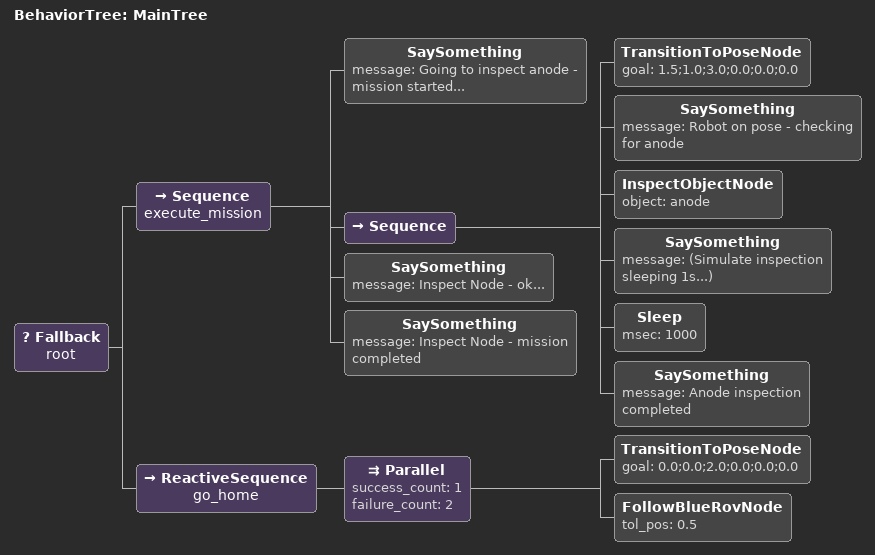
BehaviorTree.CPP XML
<root BTCPP_format="4" >

     <BehaviorTree ID="MainTree">
        <Fallback name="root">
            <Sequence name="execute_mission">
                <SaySomething   message="Going to inspect anode - mission started..." />
                <Sequence>
                    <TransitionToPoseNode goal="1.5;1.0;3.0;0.0;0.0;0.0"/> <!-- Anode left waypoint-->
                    <SaySomething   message="Robot on pose - checking for anode" />
                    <InspectObjectNode object="anode"/>
                    <SaySomething   message="(Simulate inspection sleeping 1s...)" />
                    <Sleep msec="1000"/>
                    <SaySomething   message="Anode inspection completed" />
                </Sequence>
                <SaySomething   message="Inspect Node - ok..." />
                <SaySomething   message="Inspect Node - mission completed" />
            </Sequence>
            <ReactiveSequence name="go_home">
                <!-- TODO: isRobotHome -->
                <Parallel success_count="1" failure_count="2">
                    <TransitionToPoseNode goal="0.0;0.0;2.0;0.0;0.0;0.0"/>
                    <FollowBlueRovNode tol_pos="0.5" />
                </Parallel>
            </ReactiveSequence>
        </Fallback>
     </BehaviorTree>

 </root>
